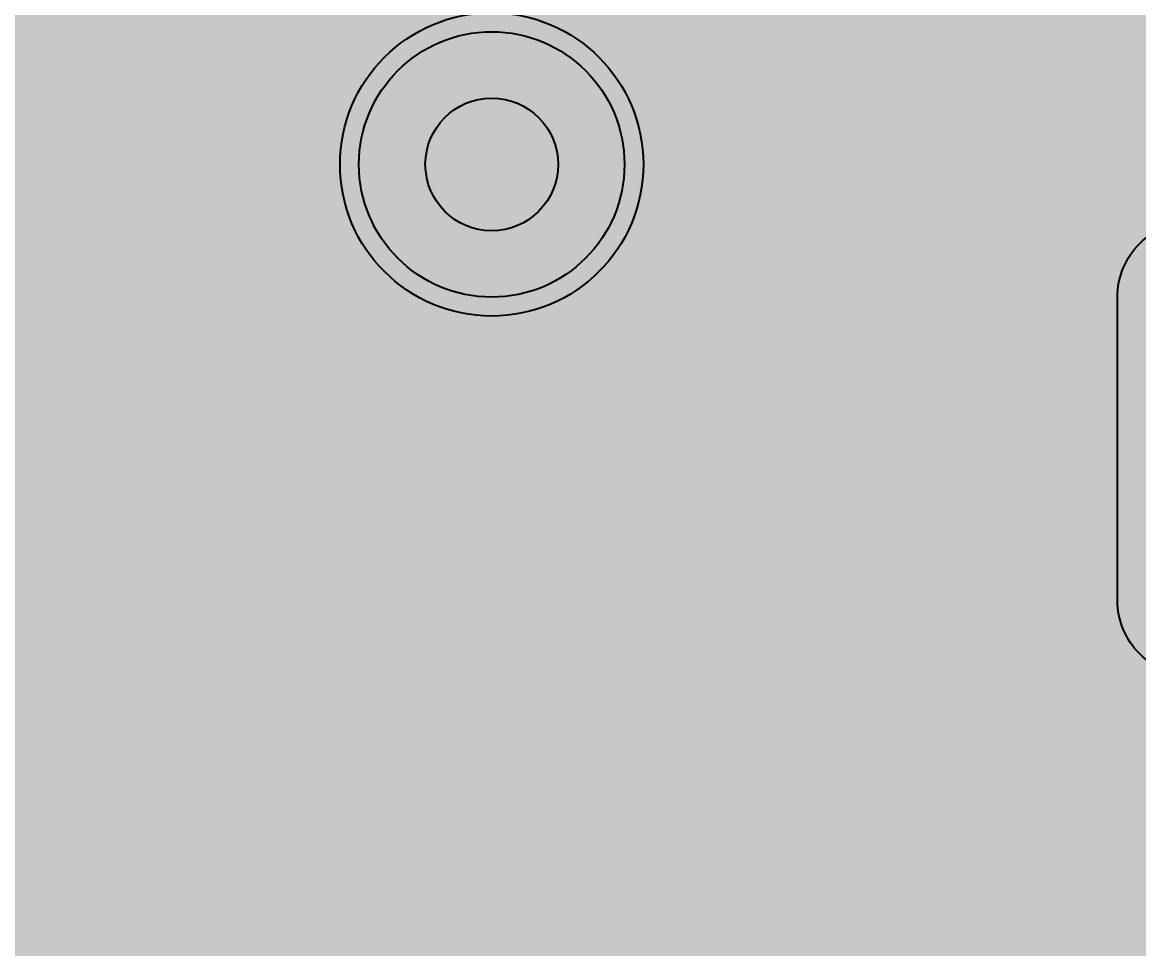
# Model space of a CAD drawing. Extents: x -28 to 199, y -61 to 255.
# Drawn here: x 114.362 to 117.306, y 214.931 to 217.375 of the extents above; entities that cross this region are included whole.
import ezdxf
from ezdxf.enums import TextEntityAlignment as Align

# ---------------------------------------------------------------- set-up
doc = ezdxf.new("R2010")
doc.units = 0
doc.header["$MEASUREMENT"] = 0
for name, color, linetype in [('ASSEMBLY_PART_NUMBERS_BTM', 191, 'CONTINUOUS'), ('ASSEMBLY_PART_NUMBERS_TOP', 102, 'CONTINUOUS'), ('DRILL_DRAWING', 21, 'CONTINUOUS'), ('GENERATED_SILKSCREEN_BTM', 255, 'CONTINUOUS'), ('GENERATED_SILKSCREEN_TOP', 140, 'CONTINUOUS'), ('PLANE_SHAPES_LAYER_2', 230, 'CONTINUOUS'), ('PLANE_SHAPES_LAYER_3', 81, 'CONTINUOUS'), ('SILKSCREEN_REF_DES_BTM', 211, 'CONTINUOUS'), ('SILKSCREEN_REF_DES_TOP', 150, 'CONTINUOUS'), ('SOLDERMASK_PADS_TOP', 180, 'CONTINUOUS'), ('TRACES_LAYER_2', 230, 'CONTINUOUS'), ('TRACES_LAYER_BOTTOM', 10, 'CONTINUOUS'), ('TRACES_LAYER_TOP', 150, 'CONTINUOUS'), ('VIA_HOLES_LAYER_2', 30, 'CONTINUOUS'), ('VIA_HOLES_LAYER_3', 30, 'CONTINUOUS'), ('VIA_HOLES_LAYER_BOTTOM', 30, 'CONTINUOUS'), ('VIA_HOLES_LAYER_TOP', 30, 'CONTINUOUS'), ('VIA_PADS_LAYER_2', 230, 'CONTINUOUS'), ('VIA_PADS_LAYER_3', 81, 'CONTINUOUS'), ('VIA_PADS_LAYER_BOTTOM', 10, 'CONTINUOUS'), ('VIA_PADS_LAYER_TOP', 150, 'CONTINUOUS')]:
    doc.layers.add(name, color=color, linetype=linetype)
doc.styles.add('VERIBEST_GERBER_0', font='txt')

msp = doc.modelspace()

# ---------------------------------------------------------------- hatches: boundary and pattern name
at = {"layer": 'PLANE_SHAPES_LAYER_2'}
h = msp.add_hatch(color=256, dxfattribs=at)
h.paths.add_polyline_path([(169.5, 129.25), (149.5, 129.25), (142.25, 122), (142.25, 90.5), (147.5, 90.5), (147.5, 80), (154, 80), (154, 69.25), (131.75, 69.25), (131.75, 73.25), (121.25, 73.25), (121.25, 81), (110.5, 81), (110.5, 125.75), (106.5, 125.75), (106.5, 128.75), (93.5, 128.75), (93.5, 120.25), (91.75, 120.25), (91.75, 121.5), (80, 121.5), (80, 118.25), (73.25, 118.25), (73.25, 124.5), (67.5, 124.5), (67.5, 128), (57.75, 128), (57.75, 120.25), (55.25, 120.25), (55.25, 121.5), (47.5, 121.5), (47.5, 119), (35, 119), (35, 134.75), (32.75, 134.75), (32.75, 159.75), (29.25, 159.75), (29.25, 175.25), (22.5, 175.25), (22.5, 195.25), (17.25, 195.25), (17.25, 198), (22.5, 198), (22.5, 216.5), (40.25, 216.5), (40.25, 235.5), (54.5, 235.5), (54.5, 254), (87.25, 254), (87.25, 236.25), (86.25, 236.25), (86.25, 228.75), (81, 228.75), (81, 218.75), (95.25, 218.75), (95.25, 194.5), (87, 194.5), (87, 172), (131.1, 172), (131.1, 208.75), (115.5, 208.75), (115.5, 213.75), (106.75, 213.75), (106.75, 218.75), (110.25, 222.25), (110.25, 226.25), (142.5, 226.25), (142.5, 221.5), (160.5, 221.5), (160.5, 240.75), (169.5, 240.75)])
h.paths.add_polyline_path([(35.5, 149.5), (41.75, 149.5), (41.75, 152), (39.25, 152), (39.25, 154), (37.75, 154), (37.75, 152), (35.5, 152)], flags=16)
h.paths.add_polyline_path([(37.5, 125.75), (37.5, 128.75), (42.75, 128.75), (42.75, 125.75)], flags=16)
h.paths.add_polyline_path([(52, 127.75), (52, 130.75), (54.25, 130.75), (54.25, 127.75)], flags=16)
h.paths.add_polyline_path([(50.75, 219.5), (50.75, 226.5), (71.75, 226.5), (71.75, 219.5)], flags=16)
h.paths.add_polyline_path([(66.5, 150.75), (66.5, 177.5), (72.25, 177.5), (72.25, 150.75)], flags=16)
h.paths.add_polyline_path([(47.25, 185.25), (73, 185.25), (73, 188.25), (70.25, 188.25), (70.25, 191), (47.25, 191)], flags=16)
h.paths.add_polyline_path([(84.5, 208), (84.5, 212.75), (85, 212.75), (85, 208)], flags=16)
h.paths.add_polyline_path([(61.5, 137.25), (87.75, 137.25), (87.75, 140.5), (84.75, 140.5), (84.75, 143), (61.5, 143)], flags=16)
h.paths.add_polyline_path([(88.75, 127), (88.75, 130), (91, 130), (91, 127)], flags=16)
h.paths.add_polyline_path([(85.5, 130.25), (85.5, 132.5), (91, 132.5), (91, 130.25)], flags=16)
h.paths.add_polyline_path([(108.75, 142.25), (135.75, 142.25), (135.75, 145.75), (132.25, 145.75), (132.25, 149), (108.75, 149)], flags=16)
h.paths.add_polyline_path([(114.25, 126.75), (140.75, 126.75), (140.75, 129.75), (137.25, 129.75), (137.25, 133), (114.25, 133)], flags=16)
h.paths.add_polyline_path([(155.25, 180.25), (166.25, 180.25), (166.25, 186.25), (152.25, 186.25), (152.25, 183), (155.25, 183)], flags=16)
at = {"layer": 'PLANE_SHAPES_LAYER_3'}
h = msp.add_hatch(color=256, dxfattribs=at)
h.paths.add_polyline_path([(169.5, 129.25), (149.5, 129.25), (142.25, 122), (142.25, 90.5), (147.5, 90.5), (147.5, 80), (154, 80), (154, 69.25), (131.75, 69.25), (131.75, 73.25), (121.25, 73.25), (121.25, 81), (110.5, 81), (110.5, 125.75), (106.5, 125.75), (106.5, 128.75), (93.5, 128.75), (93.5, 120.25), (91.75, 120.25), (91.75, 121.5), (80, 121.5), (80, 118.25), (73.25, 118.25), (73.25, 124.5), (67.5, 124.5), (67.5, 127.75), (58.25, 127.75), (58.25, 130.25), (88.75, 130.25), (88.75, 127), (91, 127), (91, 132.5), (55, 132.5), (55, 131.25), (52, 131.25), (52, 127.75), (55, 127.75), (55, 127.25), (57.75, 127.25), (57.75, 120.25), (55.25, 120.25), (55.25, 121.5), (47.5, 121.5), (47.5, 119), (35, 119), (35, 134.75), (32.75, 134.75), (32.75, 159.75), (29.25, 159.75), (29.25, 175.25), (22.5, 175.25), (22.5, 195.25), (17.25, 195.25), (17.25, 198), (22.5, 198), (22.5, 216.5), (40.25, 216.5), (40.25, 235.5), (54.5, 235.5), (54.5, 254), (87.25, 254), (87.25, 236.25), (86.25, 236.25), (86.25, 228.75), (81, 228.75), (81, 218.75), (95.25, 218.75), (95.25, 194.5), (87, 194.5), (87, 172), (131.1, 172), (131.1, 208.75), (115.5, 208.75), (115.5, 213.75), (106.75, 213.75), (106.75, 218.75), (110.25, 222.25), (110.25, 226.25), (142.5, 226.25), (142.5, 221.5), (160.5, 221.5), (160.5, 240.75), (169.5, 240.75)])
h.paths.add_polyline_path([(35.5, 149.5), (41.75, 149.5), (41.75, 152), (39.25, 152), (39.25, 154), (37.75, 154), (37.75, 152), (35.5, 152)], flags=16)
h.paths.add_polyline_path([(37.5, 125.75), (37.5, 128.75), (42.75, 128.75), (42.75, 125.75)], flags=16)
h.paths.add_polyline_path([(50.75, 219.5), (50.75, 226.5), (71.75, 226.5), (71.75, 219.5)], flags=16)
h.paths.add_polyline_path([(66.5, 150.75), (66.5, 177.5), (72.25, 177.5), (72.25, 150.75)], flags=16)
h.paths.add_polyline_path([(47.25, 185.25), (73, 185.25), (73, 188.25), (70.25, 188.25), (70.25, 191), (47.25, 191)], flags=16)
h.paths.add_polyline_path([(84.5, 208), (84.5, 212.75), (85, 212.75), (85, 208)], flags=16)
h.paths.add_polyline_path([(61.5, 137.25), (87.75, 137.25), (87.75, 140.5), (84.75, 140.5), (84.75, 143), (61.5, 143)], flags=16)
h.paths.add_polyline_path([(108.75, 142.25), (135.75, 142.25), (135.75, 145.75), (132.25, 145.75), (132.25, 149), (108.75, 149)], flags=16)
h.paths.add_polyline_path([(114.25, 126.75), (140.75, 126.75), (140.75, 129.75), (137.25, 129.75), (137.25, 133), (114.25, 133)], flags=16)
h.paths.add_polyline_path([(155.25, 180.25), (166.25, 180.25), (166.25, 186.25), (152.25, 186.25), (152.25, 183), (155.25, 183)], flags=16)
at = {"layer": 'VIA_HOLES_LAYER_2'}
h = msp.add_hatch(color=256, dxfattribs=at)
edge = h.paths.add_edge_path()
edge.add_arc((115.6, 217), 0.175, 0, 360)
at = {"layer": 'VIA_HOLES_LAYER_3'}
h = msp.add_hatch(color=256, dxfattribs=at)
edge = h.paths.add_edge_path()
edge.add_arc((115.6, 217), 0.175, 0, 360)
at = {"layer": 'VIA_HOLES_LAYER_BOTTOM'}
h = msp.add_hatch(color=256, dxfattribs=at)
edge = h.paths.add_edge_path()
edge.add_arc((115.6, 217), 0.175, 0, 360)
at = {"layer": 'VIA_HOLES_LAYER_TOP'}
h = msp.add_hatch(color=256, dxfattribs=at)
edge = h.paths.add_edge_path()
edge.add_arc((115.6, 217), 0.175, 0, 360)

# ---------------------------------------------------------------- linework, layer by layer
at = {"layer": 'GENERATED_SILKSCREEN_BTM', "const_width": 0.15}
for points in [[(116.6908, 216.5256), (116.6892, 216.5232), (116.6852, 216.5224), (116.6812, 216.52), (116.6772, 216.52), (116.5124, 216.52), (116.5084, 216.52), (116.506, 216.5224), (116.5036, 216.5224), (116.5028, 216.5232), (116.502, 216.524), (116.4996, 216.5256), (116.39, 216.6616), (116.3884, 216.6656), (116.3876, 216.668), (116.3868, 216.672), (116.3868, 217.0752), (116.3884, 217.0824), (116.3924, 217.0864), (116.3972, 217.0912), (116.4028, 217.0928), (117.1708, 217.0928), (117.1772, 217.0912), (117.1812, 217.0872), (117.1836, 217.0824), (117.1844, 217.0768), (117.1836, 217.0704), (117.1812, 217.0648), (117.1772, 217.0608), (117.1708, 217.0592), (116.8028, 217.0592), (116.8028, 216.6832), (117.1756, 216.552), (117.1812, 216.5488), (117.1844, 216.5432), (117.1852, 216.5368), (117.1836, 216.532), (117.1812, 216.5272), (117.1764, 216.5232), (117.1716, 216.5208), (117.1652, 216.5224), (116.7924, 216.6536), (116.6908, 216.5256)], [(116.4196, 217.0592), (116.4196, 216.676), (116.5204, 216.552), (116.6692, 216.552), (116.7708, 216.676), (116.7708, 217.0592), (116.4196, 217.0592)], [(116.39, 215.9048), (116.4996, 215.7704), (116.5036, 215.768), (116.5068, 215.7672), (116.5092, 215.7656), (116.5124, 215.7648), (116.622, 215.7648), (116.6244, 215.7656), (116.63, 215.7672), (116.634, 215.768), (116.6356, 215.7704), (117.0684, 216.3032), (117.154, 216.3032), (117.154, 215.7808), (117.1556, 215.7752), (117.1588, 215.7704), (117.1644, 215.768), (117.1708, 215.7672), (117.1764, 215.768), (117.182, 215.7704), (117.1852, 215.7752), (117.1868, 215.7808), (117.1868, 216.32), (117.1852, 216.3264), (117.1812, 216.3304), (117.1772, 216.3344), (117.1708, 216.336), (117.0612, 216.336), (117.0588, 216.3352), (117.0532, 216.3336), (117.0508, 216.332), (117.0492, 216.3304), (117.0476, 216.3288), (116.614, 215.7968), (116.5204, 215.7968), (116.4196, 215.9216), (116.4196, 216.18), (116.526, 216.3104), (116.5276, 216.316), (116.5268, 216.3208), (116.5244, 216.3264), (116.5196, 216.3296), (116.5148, 216.3328), (116.5092, 216.3336), (116.5036, 216.3328), (116.4996, 216.3288), (116.39, 216.1944), (116.3892, 216.1912), (116.3884, 216.1888), (116.3876, 216.188), (116.3868, 216.1848), (116.3868, 215.9152), (116.3876, 215.912), (116.3876, 215.9112), (116.3884, 215.9104), (116.3892, 215.908), (116.39, 215.9048)], [(115.1108, 215.6756), (115.1092, 215.6732), (115.1052, 215.6724), (115.1012, 215.67), (115.0972, 215.67), (114.9324, 215.67), (114.9284, 215.67), (114.926, 215.6724), (114.9236, 215.6724), (114.9228, 215.6732), (114.922, 215.674), (114.9196, 215.6756), (114.81, 215.8116), (114.8084, 215.8156), (114.8076, 215.818), (114.8068, 215.822), (114.8068, 216.2252), (114.8084, 216.2324), (114.8124, 216.2364), (114.8172, 216.2412), (114.8228, 216.2428), (115.5908, 216.2428), (115.5972, 216.2412), (115.6012, 216.2372), (115.6036, 216.2324), (115.6044, 216.2268), (115.6036, 216.2204), (115.6012, 216.2148), (115.5972, 216.2108), (115.5908, 216.2092), (115.2228, 216.2092), (115.2228, 215.8332), (115.5956, 215.702), (115.6012, 215.6988), (115.6044, 215.6932), (115.6052, 215.6868), (115.6036, 215.682), (115.6012, 215.6772), (115.5964, 215.6732), (115.5916, 215.6708), (115.5852, 215.6724), (115.2124, 215.8036), (115.1108, 215.6756)], [(114.8396, 216.2092), (114.8396, 215.826), (114.9404, 215.702), (115.0892, 215.702), (115.1908, 215.826), (115.1908, 216.2092), (114.8396, 216.2092)], [(117.1836, 215.4384), (117.074, 215.5736), (117.07, 215.5776), (117.0676, 215.5784), (117.0652, 215.5784), (117.0596, 215.5776), (117.054, 215.5744), (117.05, 215.5704), (117.0468, 215.5656), (117.046, 215.56), (117.0476, 215.5544), (117.154, 215.424), (117.154, 215.1656), (117.0532, 215.0408), (116.9044, 215.0408), (116.8028, 215.164), (116.8028, 215.2968), (116.8012, 215.3032), (116.798, 215.3072), (116.7924, 215.3096), (116.7868, 215.3104), (116.7812, 215.3096), (116.7756, 215.3072), (116.7724, 215.3032), (116.7708, 215.2968), (116.7708, 215.164), (116.6692, 215.0408), (116.5204, 215.0408), (116.4196, 215.1656), (116.4196, 215.424), (116.526, 215.5544), (116.5276, 215.56), (116.5268, 215.5656), (116.5244, 215.5704), (116.5196, 215.5744), (116.5148, 215.5776), (116.5092, 215.5784), (116.506, 215.5784), (116.5036, 215.5776), (116.4996, 215.5736), (116.39, 215.4384), (116.3892, 215.436), (116.3884, 215.4336), (116.3876, 215.4328), (116.3868, 215.4296), (116.3868, 215.16), (116.3876, 215.156), (116.3884, 215.1544), (116.3892, 215.152), (116.39, 215.1496), (116.4996, 215.0144), (116.5036, 215.012), (116.5068, 215.0112), (116.5092, 215.0096), (116.5124, 215.0088), (116.6772, 215.0088), (116.6796, 215.0096), (116.6852, 215.0112), (116.6892, 215.012), (116.6908, 215.0144), (116.7868, 215.132), (116.8828, 215.0144), (116.8844, 215.0136), (116.886, 215.012), (116.8868, 215.0112), (116.8884, 215.0112), (116.894, 215.0096), (116.8964, 215.0088), (117.0612, 215.0088), (117.0652, 215.0096), (117.0684, 215.0112), (117.0716, 215.012), (117.074, 215.0144), (117.1836, 215.1496), (117.1852, 215.1528), (117.186, 215.1536), (117.186, 215.156), (117.1868, 215.1568), (117.1868, 215.1576), (117.1868, 215.16), (117.1868, 215.4296), (117.186, 215.4328), (117.1852, 215.436), (117.1836, 215.4384)], [(115.574, 215.3708), (115.5756, 215.3772), (115.5788, 215.3804), (115.5844, 215.3828), (115.5908, 215.3836), (115.5964, 215.3828), (115.602, 215.3804), (115.606, 215.3772), (115.6068, 215.3708), (115.6068, 215.0588), (115.606, 215.0532), (115.602, 215.0484), (115.5964, 215.046), (115.5908, 215.0452), (115.5844, 215.046), (115.5788, 215.0484), (115.5756, 215.0532), (115.574, 215.0588), (115.574, 215.1996), (114.8228, 215.1996), (114.8172, 215.2004), (114.8132, 215.2028), (114.8108, 215.2068), (114.81, 215.2124), (114.8092, 215.2164), (114.8092, 215.2204), (114.8108, 215.2236), (114.814, 215.2268), (115.0332, 215.3828), (115.0388, 215.3852), (115.0444, 215.3852), (115.0492, 215.3828), (115.0532, 215.3788), (115.0564, 215.374), (115.058, 215.3684), (115.058, 215.3652), (115.0564, 215.3628), (115.0548, 215.3604), (115.0524, 215.3588), (114.8732, 215.2308), (115.574, 215.2308), (115.574, 215.3708)]]:
    msp.add_lwpolyline(points, dxfattribs=at)
at = {"layer": 'GENERATED_SILKSCREEN_TOP', "const_width": 0.15}
for points in [[(116.7092, 216.5256), (116.7108, 216.5232), (116.7148, 216.5224), (116.7188, 216.52), (116.7228, 216.52), (116.8876, 216.52), (116.8916, 216.52), (116.894, 216.5224), (116.8964, 216.5224), (116.8972, 216.5232), (116.898, 216.524), (116.9004, 216.5256), (117.01, 216.6616), (117.0116, 216.6656), (117.0124, 216.668), (117.0132, 216.672), (117.0132, 217.0752), (117.0116, 217.0824), (117.0076, 217.0864), (117.0036, 217.0912), (116.9972, 217.0928), (116.2292, 217.0928), (116.2228, 217.0912), (116.2188, 217.0872), (116.2164, 217.0824), (116.2156, 217.0768), (116.2164, 217.0704), (116.2188, 217.0648), (116.2228, 217.0608), (116.2292, 217.0592), (116.5972, 217.0592), (116.5972, 216.6832), (116.2244, 216.552), (116.2188, 216.5488), (116.2156, 216.5432), (116.2148, 216.5368), (116.2164, 216.532), (116.2196, 216.5272), (116.2236, 216.5232), (116.2284, 216.5208), (116.2348, 216.5224), (116.6076, 216.6536), (116.7092, 216.5256)], [(116.9804, 217.0592), (116.9804, 216.676), (116.8796, 216.552), (116.7308, 216.552), (116.6292, 216.676), (116.6292, 217.0592), (116.9804, 217.0592)], [(114.2892, 215.8256), (114.2908, 215.8232), (114.2948, 215.8224), (114.2988, 215.82), (114.3028, 215.82), (114.4676, 215.82), (114.4716, 215.82), (114.474, 215.8224), (114.4764, 215.8224), (114.4772, 215.8232), (114.478, 215.824), (114.4804, 215.8256), (114.59, 215.9616), (114.5916, 215.9656), (114.5924, 215.968), (114.5932, 215.972), (114.5932, 216.3752), (114.5916, 216.3824), (114.5876, 216.3864), (114.5836, 216.3912), (114.5772, 216.3928), (113.8092, 216.3928)], [(115.4892, 215.8256), (115.4908, 215.8232), (115.4948, 215.8224), (115.4988, 215.82), (115.5028, 215.82), (115.6676, 215.82), (115.6716, 215.82), (115.674, 215.8224), (115.6764, 215.8224), (115.6772, 215.8232), (115.678, 215.824), (115.6804, 215.8256), (115.79, 215.9616), (115.7916, 215.9656), (115.7924, 215.968), (115.7932, 215.972), (115.7932, 216.3752), (115.7916, 216.3824), (115.7876, 216.3864), (115.7836, 216.3912), (115.7772, 216.3928), (115.0092, 216.3928), (115.0028, 216.3912), (114.9988, 216.3872), (114.9964, 216.3824), (114.9956, 216.3768), (114.9964, 216.3704), (114.9988, 216.3648), (115.0028, 216.3608), (115.0092, 216.3592), (115.3772, 216.3592), (115.3772, 215.9832), (115.0044, 215.852), (114.9988, 215.8488), (114.9956, 215.8432), (114.9948, 215.8368), (114.9964, 215.832), (114.9996, 215.8272), (115.0036, 215.8232), (115.0084, 215.8208), (115.0148, 215.8224), (115.3876, 215.9536), (115.4892, 215.8256)], [(114.5604, 216.3592), (114.5604, 215.976), (114.4596, 215.852), (114.3108, 215.852), (114.2092, 215.976), (114.2092, 216.3592), (114.5604, 216.3592)], [(115.7604, 216.3592), (115.7604, 215.976), (115.6596, 215.852), (115.5108, 215.852), (115.4092, 215.976), (115.4092, 216.3592), (115.7604, 216.3592)], [(117.01, 215.9048), (116.9004, 215.7704), (116.8964, 215.768), (116.8932, 215.7672), (116.8908, 215.7656), (116.8876, 215.7648), (116.778, 215.7648), (116.7756, 215.7656), (116.77, 215.7672), (116.766, 215.768), (116.7644, 215.7704), (116.3316, 216.3032), (116.246, 216.3032), (116.246, 215.7808), (116.2444, 215.7752), (116.2412, 215.7704), (116.2356, 215.768), (116.2292, 215.7672), (116.2236, 215.768), (116.218, 215.7704), (116.2148, 215.7752), (116.2132, 215.7808), (116.2132, 216.32), (116.2148, 216.3264), (116.2188, 216.3304), (116.2236, 216.3344), (116.2292, 216.336), (116.3388, 216.336), (116.3412, 216.3352), (116.3468, 216.3336), (116.3492, 216.332), (116.3508, 216.3304), (116.3524, 216.3288), (116.786, 215.7968), (116.8796, 215.7968), (116.9804, 215.9216), (116.9804, 216.18), (116.874, 216.3104), (116.8724, 216.316), (116.8732, 216.3208), (116.8756, 216.3264), (116.8804, 216.3296), (116.886, 216.3328), (116.8916, 216.3336), (116.8964, 216.3328), (116.9004, 216.3288), (117.01, 216.1944), (117.0108, 216.1912), (117.0116, 216.1888), (117.0124, 216.188), (117.0132, 216.1848), (117.0132, 215.9152), (117.0124, 215.912), (117.0124, 215.9112), (117.0116, 215.9104), (117.0108, 215.908), (117.01, 215.9048)], [(114.1876, 215.9536), (114.2892, 215.8256)], [(116.2164, 215.4384), (116.326, 215.5736), (116.33, 215.5776), (116.3324, 215.5784), (116.3348, 215.5784), (116.3404, 215.5776), (116.346, 215.5744), (116.3508, 215.5704), (116.3532, 215.5656), (116.354, 215.56), (116.3524, 215.5544), (116.246, 215.424), (116.246, 215.1656), (116.3468, 215.0408), (116.4956, 215.0408), (116.5972, 215.164), (116.5972, 215.2968), (116.5988, 215.3032), (116.602, 215.3072), (116.6076, 215.3096), (116.6132, 215.3104), (116.6188, 215.3096), (116.6244, 215.3072), (116.6276, 215.3032), (116.6292, 215.2968), (116.6292, 215.164), (116.7308, 215.0408), (116.8796, 215.0408), (116.9804, 215.1656), (116.9804, 215.424), (116.874, 215.5544), (116.8724, 215.56), (116.8732, 215.5656), (116.8756, 215.5704), (116.8804, 215.5744), (116.886, 215.5776), (116.8916, 215.5784), (116.894, 215.5784), (116.8964, 215.5776), (116.9004, 215.5736), (117.01, 215.4384), (117.0108, 215.436), (117.0116, 215.4336), (117.0124, 215.4328), (117.0132, 215.4296), (117.0132, 215.16), (117.0124, 215.156), (117.0116, 215.1544), (117.0108, 215.152), (117.01, 215.1496), (116.9004, 215.0144), (116.8972, 215.012), (116.8932, 215.0112), (116.8908, 215.0096), (116.8876, 215.0088), (116.7228, 215.0088), (116.7204, 215.0096), (116.7148, 215.0112), (116.7116, 215.012), (116.7092, 215.0144), (116.6132, 215.132), (116.5172, 215.0144), (116.5156, 215.0136), (116.514, 215.012), (116.5132, 215.0112), (116.5116, 215.0112), (116.506, 215.0096), (116.5036, 215.0088), (116.3388, 215.0088), (116.3348, 215.0096), (116.3316, 215.0112), (116.3284, 215.012), (116.326, 215.0144), (116.2164, 215.1496), (116.2148, 215.1528), (116.214, 215.1536), (116.214, 215.156), (116.214, 215.1568), (116.2132, 215.1576), (116.2132, 215.16), (116.2132, 215.4296), (116.214, 215.4328), (116.2148, 215.436), (116.2164, 215.4384)], [(113.826, 215.3496), (114.5772, 215.3496), (114.5828, 215.3504), (114.5868, 215.3528), (114.5892, 215.3568), (114.59, 215.3624), (114.5908, 215.3664), (114.5908, 215.3704), (114.5892, 215.3736), (114.586, 215.3768), (114.3668, 215.5328), (114.3612, 215.5352), (114.3564, 215.5352), (114.3508, 215.5328), (114.3468, 215.5288), (114.3436, 215.524), (114.342, 215.5184), (114.3436, 215.5128), (114.3476, 215.5088), (114.5268, 215.3808), (113.826, 215.3808)], [(115.026, 215.5208), (115.0252, 215.5272), (115.0212, 215.5304), (115.0156, 215.5328), (115.0092, 215.5336), (115.0036, 215.5328), (114.998, 215.5304), (114.994, 215.5272), (114.9932, 215.5208), (114.9932, 215.2088), (114.994, 215.2032), (114.998, 215.1984), (115.0036, 215.196), (115.0092, 215.1952), (115.0156, 215.196), (115.0212, 215.1984), (115.0252, 215.2032), (115.026, 215.2088), (115.026, 215.3496), (115.7772, 215.3496), (115.7828, 215.3504), (115.7868, 215.3528), (115.7892, 215.3568), (115.79, 215.3624), (115.7908, 215.3664), (115.7908, 215.3704), (115.7892, 215.3736), (115.786, 215.3768), (115.5668, 215.5328), (115.5612, 215.5352), (115.5564, 215.5352), (115.5508, 215.5328), (115.5468, 215.5288), (115.5436, 215.524), (115.542, 215.5184), (115.5436, 215.5128), (115.5476, 215.5088), (115.7268, 215.3808), (115.026, 215.3808), (115.026, 215.5208)], [(114.5604, 214.752), (114.454, 214.8824), (114.4524, 214.888), (114.4532, 214.8936), (114.4556, 214.8984), (114.4604, 214.9024), (114.466, 214.9056), (114.4716, 214.9064), (114.474, 214.9064), (114.4764, 214.9056), (114.4804, 214.9016), (114.59, 214.7664)], [(115.766, 214.4184), (115.2804, 214.904), (115.2756, 214.9072), (115.2708, 214.9088), (115.266, 214.908), (115.2604, 214.9048), (115.2564, 214.9032), (115.254, 214.9), (115.2524, 214.8968), (115.2516, 214.8928), (115.2516, 214.4224)]]:
    msp.add_lwpolyline(points, dxfattribs=at)
at = {"layer": 'SOLDERMASK_PADS_TOP'}
msp.add_lwpolyline([(118.55, 215.85, -0.4142136), (118.35, 215.65), (117.45, 215.65, -0.4142136), (117.25, 215.85), (117.25, 216.65, -0.4142136), (117.45, 216.85), (118.35, 216.85, -0.4142136), (118.55, 216.65)], format="xyb", close=True, dxfattribs=at)
at = {"layer": 'TRACES_LAYER_2', "const_width": 0.254}
for points in [[(131.5, 143.1), (133.6624, 143.1), (146.003, 155.4406), (146.003, 158.88946), (146.92058, 159.80704), (146.92058, 192.18624), (138.7882, 200.31862), (138.7882, 209.94074), (138.55155, 210.1774), (125.59443, 210.1774), (120.65659, 215.11524), (115.28476, 215.11524), (112.6, 217.8)], [(115, 217.8), (114.52129, 217.32129), (114.52129, 217.12129), (115.93729, 215.70529), (120.63789, 215.70529), (125.74533, 210.59785), (138.70245, 210.59785), (139.1922, 210.10809), (139.1922, 200.48596), (147.9, 191.77817), (147.9, 165.9)], [(116.2, 217.8), (117.48671, 216.51329), (120.97257, 216.51329), (126.08002, 211.40584), (139.03713, 211.40584), (140.0002, 210.44277), (140.0002, 200.82065), (149.2, 191.62086), (149.2, 165.72877), (149.28271, 165.64605), (149.28271, 165.31137), (149.2, 165.22866), (149.2, 164.4)], [(115.6, 217), (116.49071, 216.10929), (120.80523, 216.10929), (125.91267, 211.00185), (138.86979, 211.00185), (139.5962, 210.27543), (139.5962, 200.65331), (148.577, 191.67251), (148.577, 165.177), (148.4, 165)]]:
    msp.add_lwpolyline(points, dxfattribs=at)
at = {"layer": 'TRACES_LAYER_BOTTOM'}
for points, const_width in [([(113.75, 218.9), (113.75, 217.62939), (114.37939, 217), (115.6, 217)], 0.35), ([(99, 216.5), (102.57356, 216.5), (103.45762, 215.61594), (147.56957, 215.61594), (149.625, 213.56051), (149.625, 191.95461), (153.21635, 188.36326), (163.06324, 188.36326), (169.02899, 182.39751), (169.02899, 151.60263), (168.12604, 150.69968), (166.00793, 150.69968), (163.9, 148.59175), (163.9, 147.5)], 0.75)]:
    msp.add_lwpolyline(points, dxfattribs=dict(at, const_width=const_width))
at = {"layer": 'TRACES_LAYER_TOP', "const_width": 0.5}
msp.add_lwpolyline([(105.90786, 223.8), (105.90786, 218.59284), (107.89019, 216.61051), (109.21962, 216.61051), (109.496, 216.33413), (109.496, 216.33413), (110.08413, 215.746), (110.91587, 215.746), (111.504, 216.33413), (111.504, 216.33413), (111.78038, 216.61051), (113.93571, 216.61051), (118.70791, 211.83831), (118.70791, 205.57342), (116.23449, 203.1), (113.1, 203.1)], dxfattribs=at)
at = {"layer": 'VIA_HOLES_LAYER_2'}
msp.add_circle((115.6, 217), 0.175, dxfattribs=at)
at = {"layer": 'VIA_HOLES_LAYER_3'}
msp.add_circle((115.6, 217), 0.175, dxfattribs=at)
at = {"layer": 'VIA_HOLES_LAYER_BOTTOM'}
msp.add_circle((115.6, 217), 0.175, dxfattribs=at)
at = {"layer": 'VIA_HOLES_LAYER_TOP'}
msp.add_circle((115.6, 217), 0.175, dxfattribs=at)
at = {"layer": 'VIA_PADS_LAYER_2'}
msp.add_circle((115.6, 217), 0.4, dxfattribs=at)
at = {"layer": 'VIA_PADS_LAYER_3'}
msp.add_circle((115.6, 217), 0.4, dxfattribs=at)
at = {"layer": 'VIA_PADS_LAYER_BOTTOM'}
msp.add_circle((115.6, 217), 0.35, dxfattribs=at)
at = {"layer": 'VIA_PADS_LAYER_TOP'}
msp.add_circle((115.6, 217), 0.35, dxfattribs=at)

# ---------------------------------------------------------------- texts
at = {"layer": 'ASSEMBLY_PART_NUMBERS_BTM', "style": 'VERIBEST_GERBER_0', "text_generation_flag": 2}
for s, p in [('ERJ-3GEY0R00V', (113.04, 232.5)), ('ERJ-3GEY0R00V', (114.54, 232.5)), ('ERJ-3GEY0R00V', (116.04, 232.5)), ('ERJ-3EKF4701V', (114.21, 219.75)), ('ERJ-3EKF4701V', (115.71, 219.75)), ('ERJ-3GEY0R00V', (116.29, 219.75))]:
    msp.add_text(s, height=2.032, rotation=90, dxfattribs=at).set_placement(p, align=Align.TOP_LEFT)
at = {"layer": 'ASSEMBLY_PART_NUMBERS_TOP', "style": 'VERIBEST_GERBER_0'}
for s, p in [('ERJ-3EKF4701V', (114.79, 219.75)), ('ERJ-3GEY0R00V', (117.21, 219.75)), ('ERJ-3EKF4701V', (119.29, 219.75))]:
    msp.add_text(s, height=2.032, rotation=270, dxfattribs=at).set_placement(p, align=Align.TOP_LEFT)
for s, p in [('MMZ1608A182B', (104, 217.79)), ('ERJ-3EKF10R0V', (107.75, 217.79)), ('SPC02SVJN-RC-3POS', (102, 216.71))]:
    msp.add_text(s, height=2.032, dxfattribs=at).set_placement(p, align=Align.TOP_LEFT)
at = {"layer": 'DRILL_DRAWING', "style": 'VERIBEST_GERBER_0'}
for p in [(117.6, 217.9), (115, 217.8), (116.2, 217.8), (115.6, 217)]:
    msp.add_text('A', height=2, dxfattribs=at).set_placement(p, align=Align.MIDDLE_CENTER)
at = {"layer": 'SILKSCREEN_REF_DES_BTM', "style": 'VERIBEST_GERBER_0', "text_generation_flag": 2}
for s, p in [('R239', (116.39, 217.2)), ('R17', (114.81, 216.35))]:
    msp.add_text(s, height=0.8, rotation=90, dxfattribs=at).set_placement(p, align=Align.TOP_LEFT)
at = {"layer": 'SILKSCREEN_REF_DES_TOP', "style": 'VERIBEST_GERBER_0'}
for s, p in [('R234', (117.01, 217.2)), ('R13', (114.59, 216.5)), ('R14', (115.79, 216.5))]:
    msp.add_text(s, height=0.8, rotation=270, dxfattribs=at).set_placement(p, align=Align.TOP_LEFT)

doc.saveas('drawing.dxf')
